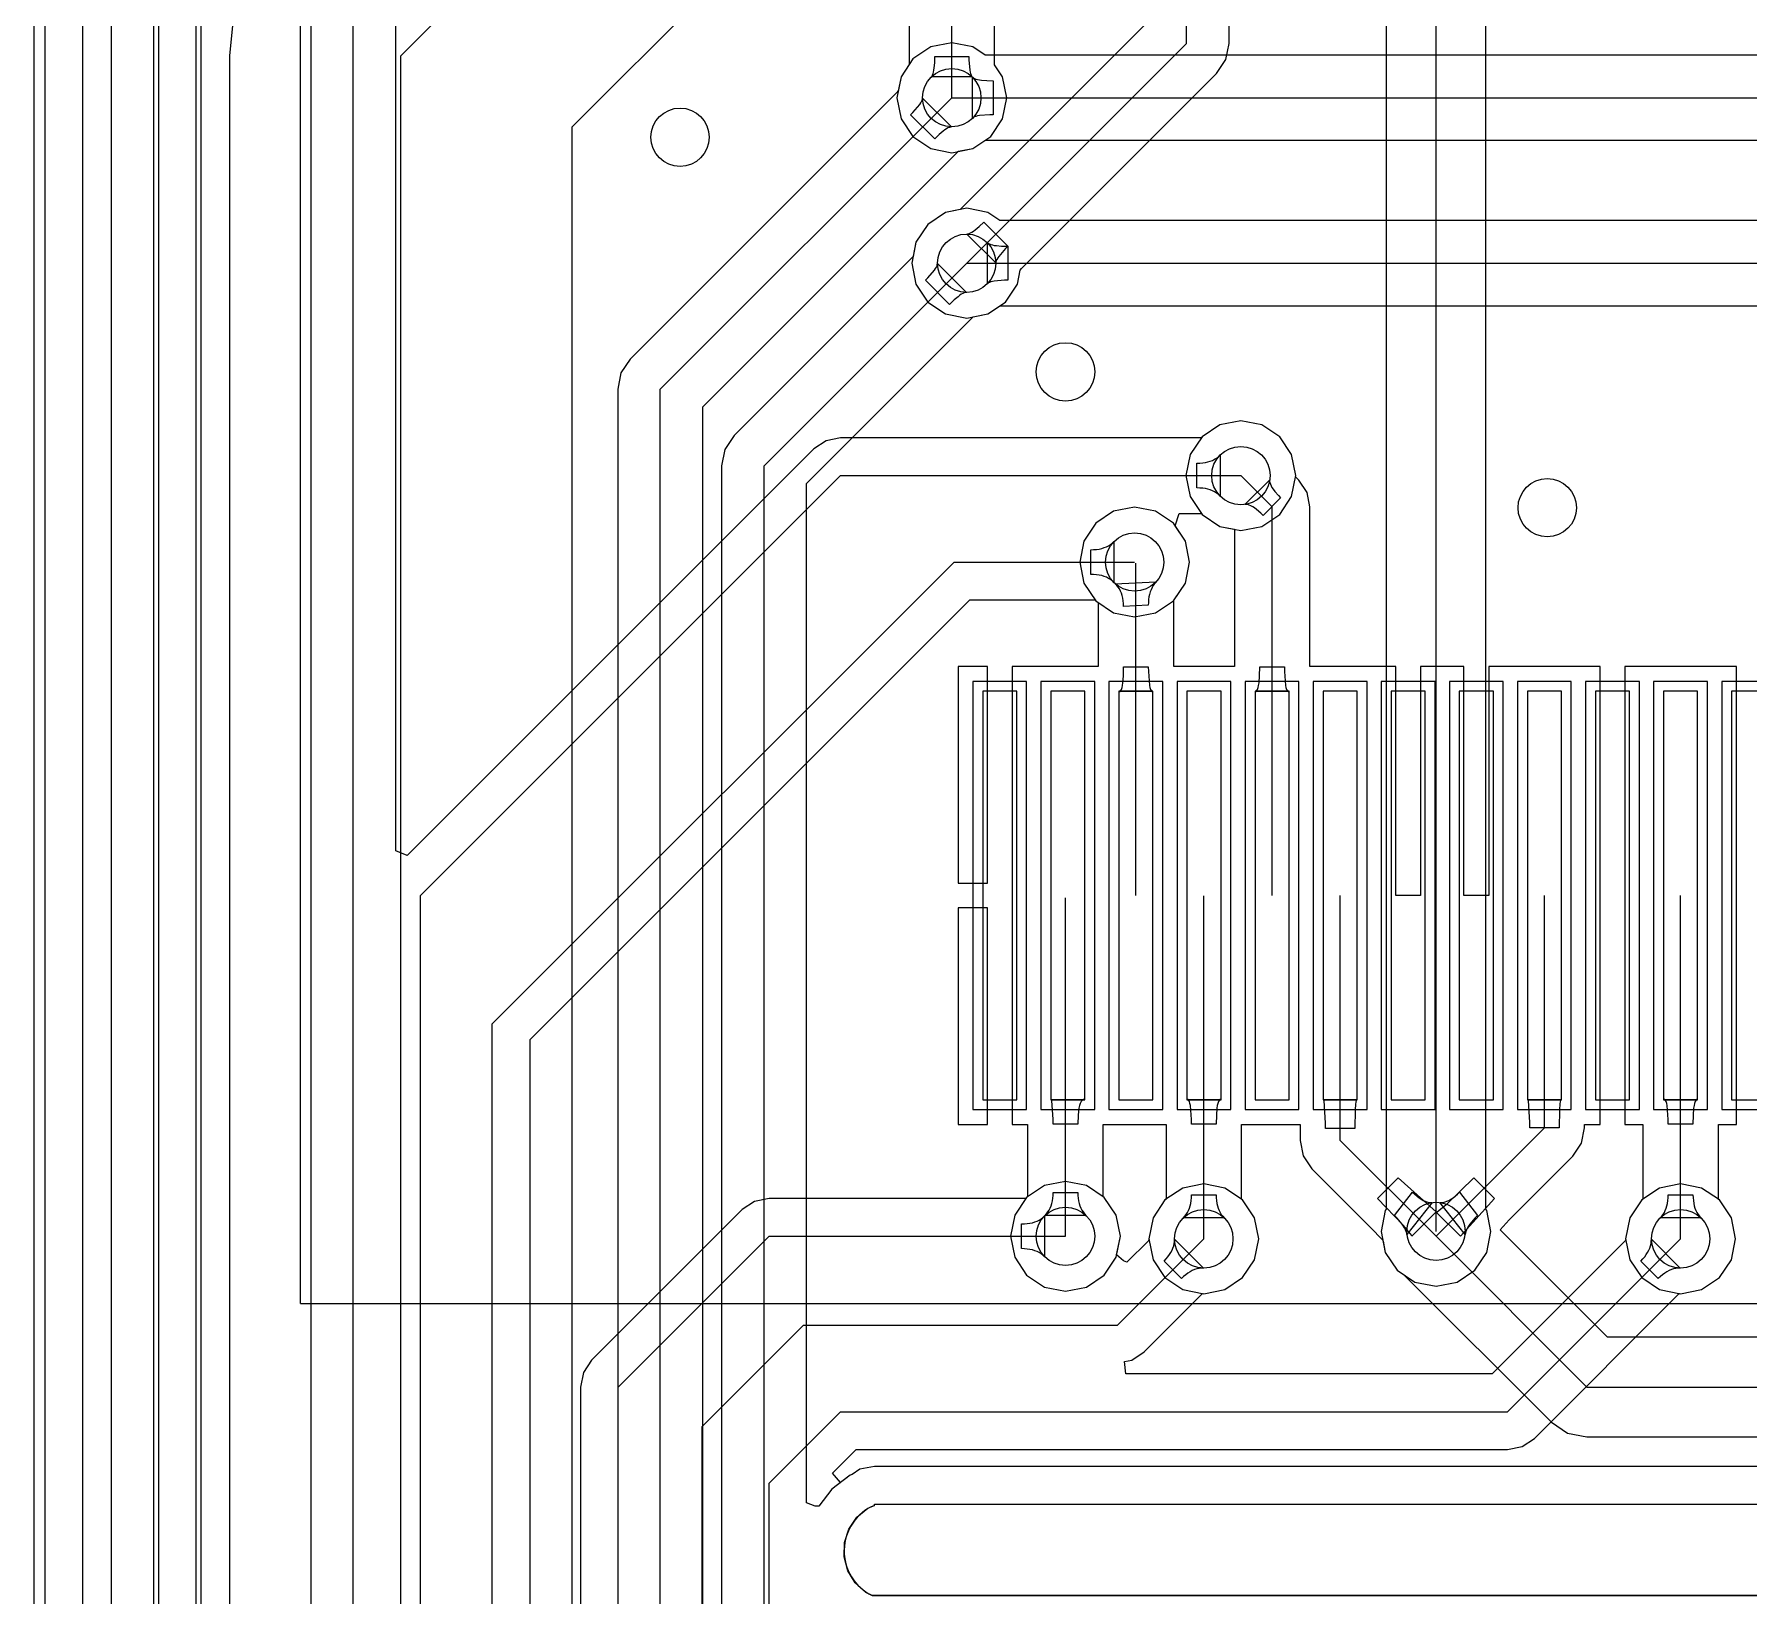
# Model space of a CAD drawing. Header units: millimetres. Extents: x 73 to 121, y 30 to 140.
# Drawn here: x 77.13 to 94.76, y 107.48 to 123.54 of the extents above; entities that cross this region are included whole.
import ezdxf

# ---------------------------------------------------------------- set-up
doc = ezdxf.new("R2010")
doc.units = ezdxf.units.MM
for name, color, linetype in [('BottomLayer', 5, 'Continuous'), ('BottomOverlay', 54, 'Continuous'), ('BottomPaste', 16, 'Continuous'), ('BottomSolder', 6, 'Continuous'), ('KeepOutLayer', 6, 'Continuous'), ('MultiLayer', 9, 'Continuous'), ('TopLayer', 1, 'Continuous'), ('TopOverlay', 2, 'Continuous')]:
    doc.layers.add(name, color=color, linetype=linetype)

# ---------------------------------------------------------------- blocks, each defined once
blk = doc.blocks.new('SSH1106_58')
at = {"layer": 'BottomLayer'}
for p, q in [((-7.546, 6.296), (-7.546, 2.096)), ((-7.196, 6.296), (-7.546, 6.296)), ((-7.196, 2.096), (-7.196, 6.296)), ((-6.846, 6.296), (-6.846, 2.096)), ((-6.496, 6.296), (-6.846, 6.296)), ((-6.496, 2.096), (-6.496, 6.296)), ((-6.146, 6.296), (-6.146, 2.096)), ((-5.796, 6.296), (-6.146, 6.296)), ((-5.796, 2.096), (-5.796, 6.296)), ((-5.446, 6.296), (-5.446, 2.096)), ((-5.096, 6.296), (-5.446, 6.296)), ((-5.096, 2.096), (-5.096, 6.296)), ((-4.746, 6.296), (-4.746, 2.096)), ((-4.396, 6.296), (-4.746, 6.296)), ((-4.396, 2.096), (-4.396, 6.296)), ((-4.046, 6.296), (-4.046, 2.096)), ((-3.696, 6.296), (-4.046, 6.296)), ((-3.696, 2.096), (-3.696, 6.296)), ((-3.346, 6.296), (-3.346, 2.096)), ((-2.996, 6.296), (-3.346, 6.296)), ((-2.996, 2.096), (-2.996, 6.296)), ((-2.646, 6.296), (-2.646, 2.096)), ((-2.296, 6.296), (-2.646, 6.296)), ((-2.296, 2.096), (-2.296, 6.296)), ((-1.946, 6.296), (-1.946, 2.096)), ((-1.596, 6.296), (-1.946, 6.296)), ((-1.596, 2.096), (-1.596, 6.296)), ((-1.246, 6.296), (-1.246, 2.096)), ((-0.896, 6.296), (-1.246, 6.296)), ((-0.896, 2.096), (-0.896, 6.296)), ((-0.546, 6.296), (-0.546, 2.096)), ((-0.196, 6.296), (-0.546, 6.296)), ((-0.196, 2.096), (-0.196, 6.296)), ((0.154, 6.296), (0.154, 2.096)), ((0.504, 6.296), (0.154, 6.296)), ((-7.546, 2.096), (-7.196, 2.096)), ((-6.846, 2.096), (-6.496, 2.096)), ((-6.146, 2.096), (-5.796, 2.096)), ((-5.446, 2.096), (-5.096, 2.096)), ((-4.746, 2.096), (-4.396, 2.096)), ((-4.046, 2.096), (-3.696, 2.096)), ((-3.346, 2.096), (-2.996, 2.096)), ((-2.646, 2.096), (-2.296, 2.096)), ((-1.946, 2.096), (-1.596, 2.096)), ((-1.246, 2.096), (-0.896, 2.096)), ((-0.546, 2.096), (-0.196, 2.096)), ((0.154, 2.096), (0.504, 2.096))]:
    blk.add_line(p, q, dxfattribs=at)
at = {"layer": 'BottomPaste'}
for p, q in [((-7.546, 6.296), (-7.546, 2.096)), ((-7.196, 6.296), (-7.546, 6.296)), ((-7.196, 2.096), (-7.196, 6.296)), ((-6.846, 6.296), (-6.846, 2.096)), ((-6.496, 6.296), (-6.846, 6.296)), ((-6.496, 2.096), (-6.496, 6.296)), ((-6.146, 6.296), (-6.146, 2.096)), ((-5.796, 6.296), (-6.146, 6.296)), ((-5.796, 2.096), (-5.796, 6.296)), ((-5.446, 6.296), (-5.446, 2.096)), ((-5.096, 6.296), (-5.446, 6.296)), ((-5.096, 2.096), (-5.096, 6.296)), ((-4.746, 6.296), (-4.746, 2.096)), ((-4.396, 6.296), (-4.746, 6.296)), ((-4.396, 2.096), (-4.396, 6.296)), ((-4.046, 6.296), (-4.046, 2.096)), ((-3.696, 6.296), (-4.046, 6.296)), ((-3.696, 2.096), (-3.696, 6.296)), ((-3.346, 6.296), (-3.346, 2.096)), ((-2.996, 6.296), (-3.346, 6.296)), ((-2.996, 2.096), (-2.996, 6.296)), ((-2.646, 6.296), (-2.646, 2.096)), ((-2.296, 6.296), (-2.646, 6.296)), ((-2.296, 2.096), (-2.296, 6.296)), ((-1.946, 6.296), (-1.946, 2.096)), ((-1.596, 6.296), (-1.946, 6.296)), ((-1.596, 2.096), (-1.596, 6.296)), ((-1.246, 6.296), (-1.246, 2.096)), ((-0.896, 6.296), (-1.246, 6.296)), ((-0.896, 2.096), (-0.896, 6.296)), ((-0.546, 6.296), (-0.546, 2.096)), ((-0.196, 6.296), (-0.546, 6.296)), ((-0.196, 2.096), (-0.196, 6.296)), ((0.154, 6.296), (0.154, 2.096)), ((0.504, 6.296), (0.154, 6.296)), ((-7.546, 2.096), (-7.196, 2.096)), ((-6.846, 2.096), (-6.496, 2.096)), ((-6.146, 2.096), (-5.796, 2.096)), ((-5.446, 2.096), (-5.096, 2.096)), ((-4.746, 2.096), (-4.396, 2.096)), ((-4.046, 2.096), (-3.696, 2.096)), ((-3.346, 2.096), (-2.996, 2.096)), ((-2.646, 2.096), (-2.296, 2.096)), ((-1.946, 2.096), (-1.596, 2.096)), ((-1.246, 2.096), (-0.896, 2.096)), ((-0.546, 2.096), (-0.196, 2.096)), ((0.154, 2.096), (0.504, 2.096))]:
    blk.add_line(p, q, dxfattribs=at)
at = {"layer": 'BottomSolder'}
for p, q in [((-7.648, 6.398), (-7.648, 1.994)), ((-7.095, 6.398), (-7.648, 6.398)), ((-7.095, 1.994), (-7.095, 6.398)), ((-6.948, 6.398), (-6.948, 1.994)), ((-6.395, 6.398), (-6.948, 6.398)), ((-6.395, 1.994), (-6.395, 6.398)), ((-6.248, 6.398), (-6.248, 1.994)), ((-5.695, 6.398), (-6.248, 6.398)), ((-5.695, 1.994), (-5.695, 6.398)), ((-5.548, 6.398), (-5.548, 1.994)), ((-4.995, 6.398), (-5.548, 6.398)), ((-4.995, 1.994), (-4.995, 6.398)), ((-4.848, 6.398), (-4.848, 1.994)), ((-4.295, 6.398), (-4.848, 6.398)), ((-4.295, 1.994), (-4.295, 6.398)), ((-4.148, 6.398), (-4.148, 1.994)), ((-3.595, 6.398), (-4.148, 6.398)), ((-3.595, 1.994), (-3.595, 6.398)), ((-3.448, 6.398), (-3.448, 1.994)), ((-2.895, 6.398), (-3.448, 6.398)), ((-2.895, 1.994), (-2.895, 6.398)), ((-2.748, 6.398), (-2.748, 1.994)), ((-2.195, 6.398), (-2.748, 6.398)), ((-2.195, 1.994), (-2.195, 6.398)), ((-2.048, 6.398), (-2.048, 1.994)), ((-1.495, 6.398), (-2.048, 6.398)), ((-1.495, 1.994), (-1.495, 6.398)), ((-1.348, 6.398), (-1.348, 1.994)), ((-0.795, 6.398), (-1.348, 6.398)), ((-0.795, 1.994), (-0.795, 6.398)), ((-0.648, 6.398), (-0.648, 1.994)), ((-0.095, 6.398), (-0.648, 6.398)), ((-0.095, 1.994), (-0.095, 6.398)), ((0.052, 6.398), (0.052, 1.994)), ((0.605, 6.398), (0.052, 6.398)), ((-7.648, 1.994), (-7.095, 1.994)), ((-6.948, 1.994), (-6.395, 1.994)), ((-6.248, 1.994), (-5.695, 1.994)), ((-5.548, 1.994), (-4.995, 1.994)), ((-4.848, 1.994), (-4.295, 1.994)), ((-4.148, 1.994), (-3.595, 1.994)), ((-3.448, 1.994), (-2.895, 1.994)), ((-2.748, 1.994), (-2.195, 1.994)), ((-2.048, 1.994), (-1.495, 1.994)), ((-1.348, 1.994), (-0.795, 1.994)), ((-0.648, 1.994), (-0.095, 1.994)), ((0.052, 1.994), (0.605, 1.994))]:
    blk.add_line(p, q, dxfattribs=at)
at = {"layer": 'TopOverlay'}
for q in [(-14.561, 23.248), (20.039, 0)]:
    blk.add_line((-14.561, 0), q, dxfattribs=at)
blk = doc.blocks.new('18650____________B_71')
at = {"layer": 'BottomOverlay'}
blk.add_line((76.531, 2.01), (-0.469, 2.01), dxfattribs=at)

msp = doc.modelspace()

# ---------------------------------------------------------------- linework, layer by layer
at = {"layer": 'BottomLayer'}
for p, q in [((77.63, 30.335), (77.63, 136.308)), ((80.899, 123.317), (87.63, 130.048)), ((77.922, 129.464), (77.922, 84.607)), ((78.359, 84.607), (78.359, 129.464)), ((78.796, 84.789), (78.796, 129.283)), ((82.661, 122.587), (84.948, 124.874)), ((79.17, 123.661), (79.137, 123.317)), ((86.347, 123.407), (86.164, 123.285)), ((86.563, 123.45), (86.347, 123.407)), ((86.779, 123.407), (86.563, 123.45)), ((86.906, 123.323), (86.779, 123.407)), ((79.137, 123.317), (79.137, 87.198)), ((80.899, 87.198), (80.899, 123.317)), ((86.164, 123.285), (86.041, 123.101)), ((86.907, 123.323), (86.906, 123.323)), ((98.12, 123.323), (86.907, 123.323)), ((86.041, 123.101), (86.012, 122.955)), ((86.777, 122.675), (86.777, 123.095)), ((86.777, 123.095), (86.786, 123.089)), ((86.786, 123.089), (86.797, 123.083)), ((86.797, 123.083), (86.811, 123.077)), ((86.811, 123.077), (86.827, 123.073)), ((86.827, 123.073), (86.847, 123.069)), ((86.847, 123.069), (86.869, 123.066)), ((86.869, 123.066), (86.922, 123.062)), ((86.922, 123.062), (86.987, 123.06)), ((86.987, 123.06), (86.987, 122.71)), ((85.998, 122.939), (83.257, 120.197)), ((83.566, 119.888), (86.563, 122.885)), ((86.012, 122.955), (85.998, 122.939)), ((86.252, 122.846), (86.258, 122.86)), ((86.258, 122.86), (86.262, 122.872)), ((86.262, 122.872), (86.263, 122.882)), ((86.263, 122.882), (86.56, 122.585)), ((86.563, 122.885), (98.12, 122.885)), ((86.14, 122.709), (86.163, 122.733)), ((86.387, 122.462), (86.14, 122.709)), ((86.163, 122.733), (86.233, 122.814)), ((86.233, 122.814), (86.244, 122.831)), ((86.244, 122.831), (86.252, 122.846)), ((86.786, 122.682), (86.777, 122.675)), ((86.797, 122.688), (86.786, 122.682)), ((86.811, 122.693), (86.797, 122.688)), ((86.827, 122.698), (86.811, 122.693)), ((86.847, 122.701), (86.827, 122.698)), ((86.953, 122.71), (86.847, 122.701)), ((86.987, 122.71), (86.953, 122.71)), ((82.661, 87.928), (82.661, 122.587)), ((86.434, 122.506), (86.387, 122.462)), ((86.474, 122.541), (86.434, 122.506)), ((86.492, 122.555), (86.474, 122.541)), ((86.509, 122.566), (86.492, 122.555)), ((86.524, 122.574), (86.509, 122.566)), ((86.538, 122.58), (86.524, 122.574)), ((86.55, 122.584), (86.538, 122.58)), ((86.56, 122.585), (86.55, 122.584)), ((84.003, 119.707), (86.629, 122.333)), ((86.629, 122.333), (86.63, 122.334)), ((86.63, 122.334), (86.779, 122.363)), ((86.779, 122.363), (86.903, 122.446)), ((86.903, 122.446), (86.925, 122.448)), ((86.925, 122.448), (97.939, 122.448)), ((86.499, 121.705), (86.316, 121.583)), ((86.716, 121.748), (86.499, 121.705)), ((86.932, 121.705), (86.716, 121.748)), ((87.058, 121.621), (86.932, 121.705)), ((86.316, 121.583), (86.194, 121.4)), ((87.059, 121.621), (87.058, 121.621)), ((96.698, 121.621), (87.059, 121.621)), ((86.194, 121.4), (86.165, 121.253)), ((86.93, 120.973), (86.93, 121.393)), ((86.93, 121.393), (86.938, 121.387)), ((86.938, 121.387), (86.949, 121.381)), ((86.949, 121.381), (86.963, 121.376)), ((86.963, 121.376), (86.98, 121.371)), ((86.98, 121.371), (86.999, 121.367)), ((86.999, 121.367), (87.022, 121.364)), ((87.022, 121.364), (87.075, 121.36)), ((87.075, 121.36), (87.139, 121.358)), ((87.139, 121.358), (87.139, 121.008)), ((86.151, 121.237), (84.324, 119.41)), ((84.633, 119.101), (86.716, 121.183)), ((86.165, 121.253), (86.151, 121.237)), ((86.316, 121.032), (86.385, 121.113)), ((86.385, 121.113), (86.396, 121.129)), ((86.396, 121.129), (86.405, 121.144)), ((86.405, 121.144), (86.411, 121.158)), ((86.411, 121.158), (86.414, 121.17)), ((86.414, 121.17), (86.416, 121.18)), ((86.416, 121.18), (86.713, 120.883)), ((86.716, 121.183), (96.698, 121.183)), ((86.292, 121.008), (86.316, 121.032)), ((86.54, 120.76), (86.292, 121.008)), ((86.938, 120.98), (86.93, 120.973)), ((86.949, 120.986), (86.938, 120.98)), ((86.963, 120.991), (86.949, 120.986)), ((86.98, 120.996), (86.963, 120.991)), ((86.999, 121), (86.98, 120.996)), ((87.106, 121.008), (86.999, 121)), ((87.139, 121.008), (87.106, 121.008)), ((86.586, 120.805), (86.54, 120.76)), ((86.627, 120.839), (86.586, 120.805)), ((86.645, 120.853), (86.627, 120.839)), ((86.661, 120.864), (86.645, 120.853)), ((86.676, 120.873), (86.661, 120.864)), ((86.69, 120.879), (86.676, 120.873)), ((86.702, 120.882), (86.69, 120.879)), ((86.713, 120.883), (86.702, 120.882)), ((86.932, 120.662), (87.056, 120.744)), ((87.056, 120.744), (87.077, 120.746)), ((87.077, 120.746), (96.517, 120.746)), ((85.07, 118.919), (86.782, 120.631)), ((86.782, 120.631), (86.783, 120.632)), ((86.783, 120.632), (86.932, 120.662)), ((83.162, 120.055), (83.129, 119.888)), ((83.257, 120.197), (83.162, 120.055)), ((83.129, 119.888), (83.129, 90.742)), ((83.566, 90.399), (83.566, 119.888)), ((84.003, 90.76), (84.003, 119.707)), ((89.319, 119.521), (89.136, 119.398)), ((89.535, 119.564), (89.319, 119.521)), ((89.751, 119.521), (89.535, 119.564)), ((89.934, 119.398), (89.751, 119.521)), ((84.324, 119.41), (84.229, 119.268)), ((89.136, 119.398), (89.013, 119.215)), ((90.057, 119.215), (89.934, 119.398)), ((84.229, 119.268), (84.195, 119.101)), ((89.013, 119.215), (88.97, 118.999)), ((90.1, 118.999), (90.057, 119.215)), ((84.195, 119.101), (84.195, 106.274)), ((84.633, 106.274), (84.633, 119.101)), ((88.97, 118.999), (89.013, 118.783)), ((89.535, 118.999), (89.856, 118.678)), ((90.097, 118.986), (90.1, 118.999)), ((90.131, 118.952), (90.097, 118.986)), ((85.07, 108.436), (85.07, 118.919)), ((89.577, 118.702), (89.832, 118.957)), ((89.832, 118.957), (89.831, 118.943)), ((89.831, 118.943), (89.833, 118.928)), ((89.833, 118.928), (89.838, 118.912)), ((89.838, 118.912), (89.845, 118.895)), ((89.845, 118.895), (89.855, 118.877)), ((89.855, 118.877), (89.868, 118.858)), ((89.868, 118.858), (89.883, 118.837)), ((89.883, 118.837), (89.921, 118.793)), ((90.215, 118.826), (90.131, 118.952)), ((90.245, 118.678), (90.215, 118.826)), ((88.227, 118.632), (88.043, 118.509)), ((88.443, 118.675), (88.227, 118.632)), ((88.659, 118.632), (88.443, 118.675)), ((88.842, 118.509), (88.659, 118.632)), ((89.013, 118.783), (89.136, 118.6)), ((89.591, 118.703), (89.577, 118.702)), ((89.606, 118.701), (89.591, 118.703)), ((89.622, 118.696), (89.606, 118.701)), ((89.639, 118.689), (89.622, 118.696)), ((89.657, 118.679), (89.639, 118.689)), ((89.676, 118.666), (89.657, 118.679)), ((89.697, 118.651), (89.676, 118.666)), ((89.741, 118.613), (89.697, 118.651)), ((89.944, 118.769), (89.765, 118.59)), ((89.856, 114.681), (89.856, 118.678)), ((89.921, 118.793), (89.944, 118.769)), ((90.245, 117.035), (90.245, 118.678)), ((88.043, 118.509), (87.921, 118.326)), ((88.965, 118.326), (88.842, 118.509)), ((89.136, 118.6), (89.319, 118.477)), ((89.319, 118.477), (89.468, 118.448)), ((89.765, 118.59), (89.741, 118.613)), ((87.921, 118.326), (87.878, 118.11)), ((89.008, 118.11), (88.965, 118.326)), ((89.468, 118.448), (89.468, 117.035)), ((87.878, 118.11), (87.921, 117.894)), ((88.456, 114.681), (88.456, 118.097)), ((88.965, 117.894), (89.008, 118.11)), ((87.921, 117.894), (88.043, 117.711)), ((88.243, 117.887), (88.662, 117.905)), ((88.259, 117.87), (88.243, 117.887)), ((88.274, 117.852), (88.259, 117.87)), ((88.287, 117.833), (88.274, 117.852)), ((88.298, 117.812), (88.287, 117.833)), ((88.308, 117.789), (88.298, 117.812)), ((88.315, 117.765), (88.308, 117.789)), ((88.321, 117.739), (88.315, 117.765)), ((88.59, 117.752), (88.586, 117.724)), ((88.596, 117.778), (88.59, 117.752)), ((88.603, 117.803), (88.596, 117.778)), ((88.612, 117.826), (88.603, 117.803)), ((88.622, 117.848), (88.612, 117.826)), ((88.634, 117.869), (88.622, 117.848)), ((88.647, 117.888), (88.634, 117.869)), ((88.662, 117.905), (88.647, 117.888)), ((88.849, 117.72), (88.965, 117.894)), ((88.043, 117.711), (88.066, 117.696)), ((88.066, 117.696), (88.066, 117.696)), ((88.066, 117.696), (88.067, 117.689)), ((88.067, 117.689), (88.068, 117.685)), ((88.068, 117.685), (88.068, 117.035)), ((88.326, 117.712), (88.321, 117.739)), ((88.328, 117.683), (88.326, 117.712)), ((88.329, 117.652), (88.328, 117.683)), ((88.583, 117.665), (88.329, 117.652)), ((88.584, 117.695), (88.583, 117.665)), ((88.586, 117.724), (88.584, 117.695)), ((88.845, 117.701), (88.846, 117.707)), ((88.845, 117.035), (88.845, 117.701)), ((88.846, 117.707), (88.847, 117.716)), ((88.847, 117.716), (88.849, 117.72)), ((86.929, 117.035), (86.627, 117.035)), ((86.627, 117.035), (86.627, 114.808)), ((86.929, 114.808), (86.929, 117.035)), ((88.068, 117.035), (87.183, 117.035)), ((87.183, 117.035), (87.183, 114.681)), ((88.318, 116.841), (88.322, 116.869)), ((88.322, 116.869), (88.327, 116.941)), ((88.327, 116.941), (88.329, 117.032)), ((88.329, 117.032), (88.583, 117.032)), ((88.583, 117.032), (88.584, 116.984)), ((88.584, 116.984), (88.594, 116.841)), ((89.468, 117.035), (88.845, 117.035)), ((89.718, 116.841), (89.722, 116.869)), ((89.722, 116.869), (89.727, 116.941)), ((89.727, 116.941), (89.729, 117.032)), ((89.729, 117.032), (89.983, 117.032)), ((89.983, 117.032), (89.984, 116.984)), ((89.984, 116.984), (89.994, 116.841)), ((91.129, 117.035), (90.245, 117.035)), ((91.129, 114.681), (91.129, 117.035)), ((91.829, 117.035), (91.383, 117.035)), ((91.383, 117.035), (91.383, 114.681)), ((91.829, 114.681), (91.829, 117.035)), ((93.229, 117.035), (92.083, 117.035)), ((92.083, 117.035), (92.083, 114.681)), ((93.229, 114.681), (93.229, 117.035)), ((94.629, 117.035), (93.483, 117.035)), ((93.483, 117.035), (93.483, 114.681)), ((94.629, 114.681), (94.629, 117.035)), ((88.284, 116.778), (88.293, 116.78)), ((88.628, 116.778), (88.284, 116.778)), ((88.293, 116.78), (88.3, 116.788)), ((88.3, 116.788), (88.307, 116.801)), ((88.307, 116.801), (88.313, 116.819)), ((88.313, 116.819), (88.318, 116.841)), ((88.594, 116.841), (88.599, 116.819)), ((88.599, 116.819), (88.605, 116.801)), ((88.605, 116.801), (88.612, 116.788)), ((88.612, 116.788), (88.62, 116.78)), ((88.62, 116.78), (88.628, 116.778)), ((89.684, 116.778), (89.693, 116.78)), ((90.028, 116.778), (89.684, 116.778)), ((89.693, 116.78), (89.7, 116.788)), ((89.7, 116.788), (89.707, 116.801)), ((89.707, 116.801), (89.713, 116.819)), ((89.713, 116.819), (89.718, 116.841)), ((89.994, 116.841), (89.999, 116.819)), ((89.999, 116.819), (90.005, 116.801)), ((90.005, 116.801), (90.012, 116.788)), ((90.012, 116.788), (90.02, 116.78)), ((90.02, 116.78), (90.028, 116.778)), ((86.627, 114.808), (86.929, 114.808)), ((87.183, 114.681), (87.183, 112.327)), ((87.732, 111.176), (87.732, 114.656)), ((89.154, 111.15), (89.154, 114.679)), ((90.556, 112.161), (90.556, 114.681)), ((91.383, 114.681), (91.129, 114.681)), ((92.083, 114.681), (91.829, 114.681)), ((92.656, 112.29), (92.656, 114.681)), ((93.229, 112.327), (93.229, 114.681)), ((93.483, 114.681), (93.483, 112.327)), ((94.056, 111.15), (94.056, 114.681)), ((94.629, 112.327), (94.629, 114.681)), ((86.929, 114.554), (86.627, 114.554)), ((86.627, 114.554), (86.627, 112.327)), ((86.929, 112.327), (86.929, 114.554)), ((87.588, 112.582), (87.584, 112.584)), ((87.584, 112.584), (87.928, 112.584)), ((87.592, 112.574), (87.588, 112.582)), ((87.604, 112.378), (87.592, 112.574)), ((87.865, 112.46), (87.861, 112.421)), ((87.87, 112.493), (87.865, 112.46)), ((87.876, 112.521), (87.87, 112.493)), ((87.884, 112.543), (87.876, 112.521)), ((87.893, 112.561), (87.884, 112.543)), ((87.903, 112.574), (87.893, 112.561)), ((87.915, 112.582), (87.903, 112.574)), ((87.928, 112.584), (87.915, 112.582)), ((88.992, 112.582), (88.984, 112.584)), ((88.984, 112.584), (89.328, 112.584)), ((89, 112.574), (88.992, 112.582)), ((89.006, 112.561), (89, 112.574)), ((89.012, 112.543), (89.006, 112.561)), ((89.016, 112.521), (89.012, 112.543)), ((89.027, 112.378), (89.016, 112.521)), ((89.289, 112.493), (89.283, 112.421)), ((89.293, 112.521), (89.289, 112.493)), ((89.298, 112.543), (89.293, 112.521)), ((89.304, 112.561), (89.298, 112.543)), ((89.311, 112.574), (89.304, 112.561)), ((89.319, 112.582), (89.311, 112.574)), ((89.328, 112.584), (89.319, 112.582)), ((90.388, 112.581), (90.384, 112.584)), ((90.384, 112.584), (90.728, 112.584)), ((90.392, 112.572), (90.388, 112.581)), ((90.406, 112.341), (90.392, 112.572)), ((90.71, 112.476), (90.706, 112.284)), ((90.714, 112.536), (90.71, 112.476)), ((90.717, 112.557), (90.714, 112.536)), ((90.72, 112.572), (90.717, 112.557)), ((90.724, 112.581), (90.72, 112.572)), ((90.728, 112.584), (90.724, 112.581)), ((92.488, 112.581), (92.484, 112.584)), ((92.484, 112.584), (92.828, 112.584)), ((92.492, 112.572), (92.488, 112.581)), ((92.506, 112.346), (92.492, 112.572)), ((92.81, 112.478), (92.806, 112.29)), ((92.814, 112.537), (92.81, 112.478)), ((92.817, 112.558), (92.814, 112.537)), ((92.82, 112.572), (92.817, 112.558)), ((92.824, 112.581), (92.82, 112.572)), ((92.828, 112.584), (92.824, 112.581)), ((93.893, 112.582), (93.884, 112.584)), ((93.884, 112.584), (94.228, 112.584)), ((93.9, 112.574), (93.893, 112.582)), ((93.907, 112.561), (93.9, 112.574)), ((93.913, 112.543), (93.907, 112.561)), ((93.918, 112.521), (93.913, 112.543)), ((93.929, 112.378), (93.918, 112.521)), ((94.19, 112.493), (94.185, 112.421)), ((94.194, 112.521), (94.19, 112.493)), ((94.199, 112.543), (94.194, 112.521)), ((94.205, 112.561), (94.199, 112.543)), ((94.212, 112.574), (94.205, 112.561)), ((94.22, 112.582), (94.212, 112.574)), ((94.228, 112.584), (94.22, 112.582)), ((86.627, 112.327), (86.929, 112.327)), ((87.183, 112.327), (87.343, 112.327)), ((87.343, 112.327), (87.343, 111.593)), ((87.605, 112.33), (87.604, 112.378)), ((87.859, 112.33), (87.605, 112.33)), ((87.861, 112.421), (87.859, 112.33)), ((88.12, 111.593), (88.12, 112.327)), ((88.12, 112.327), (88.766, 112.327)), ((88.766, 112.327), (88.766, 111.568)), ((89.027, 112.33), (89.027, 112.378)), ((89.281, 112.33), (89.027, 112.33)), ((89.283, 112.421), (89.281, 112.33)), ((89.542, 111.568), (89.542, 112.327)), ((89.542, 112.327), (90.144, 112.327)), ((90.144, 112.327), (90.144, 112.161)), ((90.406, 112.284), (90.406, 112.341)), ((90.706, 112.284), (90.406, 112.284)), ((91.542, 111.176), (92.656, 112.29)), ((92.506, 112.29), (92.506, 112.346)), ((92.806, 112.29), (92.506, 112.29)), ((93.037, 112.133), (93.068, 112.29)), ((93.068, 112.29), (93.068, 112.327)), ((93.068, 112.327), (93.229, 112.327)), ((93.483, 112.327), (93.668, 112.327)), ((93.668, 112.327), (93.668, 111.568)), ((93.929, 112.33), (93.929, 112.378)), ((94.183, 112.33), (93.929, 112.33)), ((94.185, 112.421), (94.183, 112.33)), ((94.445, 111.568), (94.445, 112.327)), ((94.445, 112.327), (94.629, 112.327)), ((90.144, 112.161), (90.176, 112.004)), ((90.556, 112.161), (91.542, 111.176)), ((92.948, 111.999), (93.037, 112.133)), ((90.176, 112.004), (90.265, 111.87)), ((92.292, 111.344), (92.948, 111.999)), ((90.265, 111.87), (90.871, 111.264)), ((90.941, 111.565), (91.153, 111.777)), ((91.153, 111.777), (91.542, 111.426)), ((91.658, 111.514), (91.931, 111.777)), ((91.931, 111.777), (92.143, 111.565)), ((87.332, 111.575), (87.21, 111.392)), ((87.341, 111.581), (87.332, 111.575)), ((87.342, 111.588), (87.341, 111.581)), ((87.343, 111.593), (87.342, 111.588)), ((87.601, 111.568), (87.604, 111.597)), ((87.604, 111.597), (87.605, 111.628)), ((87.605, 111.628), (87.859, 111.628)), ((87.859, 111.628), (87.859, 111.597)), ((87.859, 111.597), (87.862, 111.568)), ((88.121, 111.588), (88.12, 111.593)), ((88.122, 111.581), (88.121, 111.588)), ((88.131, 111.575), (88.122, 111.581)), ((88.253, 111.392), (88.131, 111.575)), ((89.026, 111.572), (89.027, 111.602)), ((89.027, 111.602), (89.281, 111.602)), ((89.281, 111.602), (89.282, 111.572)), ((91.116, 111.389), (91.299, 111.631)), ((91.299, 111.631), (91.322, 111.608)), ((91.322, 111.608), (91.367, 111.572)), ((91.717, 111.572), (91.739, 111.589)), ((91.739, 111.589), (91.761, 111.608)), ((91.761, 111.608), (91.784, 111.631)), ((91.784, 111.631), (91.967, 111.389)), ((93.928, 111.572), (93.929, 111.602)), ((93.929, 111.602), (94.183, 111.602)), ((94.183, 111.602), (94.184, 111.572)), ((87.522, 111.39), (87.537, 111.407)), ((87.537, 111.407), (87.551, 111.426)), ((87.551, 111.426), (87.564, 111.446)), ((87.564, 111.446), (87.575, 111.467)), ((87.575, 111.467), (87.584, 111.49)), ((87.584, 111.49), (87.591, 111.515)), ((87.591, 111.515), (87.597, 111.541)), ((87.597, 111.541), (87.601, 111.568)), ((87.862, 111.568), (87.866, 111.541)), ((87.866, 111.541), (87.872, 111.515)), ((87.872, 111.515), (87.879, 111.49)), ((87.879, 111.49), (87.888, 111.467)), ((87.888, 111.467), (87.899, 111.446)), ((87.899, 111.446), (87.912, 111.426)), ((87.912, 111.426), (87.926, 111.407)), ((87.926, 111.407), (87.942, 111.39)), ((88.755, 111.55), (88.632, 111.367)), ((88.763, 111.556), (88.755, 111.55)), ((88.765, 111.563), (88.763, 111.556)), ((88.766, 111.568), (88.765, 111.563)), ((88.96, 111.382), (88.974, 111.4)), ((88.974, 111.4), (88.986, 111.42)), ((88.986, 111.42), (88.997, 111.442)), ((88.997, 111.442), (89.006, 111.465)), ((89.006, 111.465), (89.014, 111.489)), ((89.014, 111.489), (89.02, 111.515)), ((89.02, 111.515), (89.024, 111.543)), ((89.024, 111.543), (89.026, 111.572)), ((89.282, 111.572), (89.284, 111.543)), ((89.284, 111.543), (89.288, 111.515)), ((89.288, 111.515), (89.294, 111.489)), ((89.294, 111.489), (89.302, 111.465)), ((89.302, 111.465), (89.311, 111.442)), ((89.311, 111.442), (89.322, 111.42)), ((89.322, 111.42), (89.334, 111.4)), ((89.334, 111.4), (89.348, 111.382)), ((89.543, 111.563), (89.542, 111.568)), ((89.545, 111.556), (89.543, 111.563)), ((89.553, 111.55), (89.545, 111.556)), ((89.676, 111.367), (89.553, 111.55)), ((91.204, 111.292), (90.941, 111.565)), ((91.503, 111.524), (91.243, 111.194)), ((91.542, 111.426), (91.292, 111.176)), ((91.367, 111.572), (91.388, 111.557)), ((91.388, 111.557), (91.409, 111.545)), ((91.409, 111.545), (91.429, 111.536)), ((91.429, 111.536), (91.448, 111.529)), ((91.448, 111.529), (91.467, 111.525)), ((91.467, 111.525), (91.485, 111.523)), ((91.485, 111.523), (91.503, 111.524)), ((91.541, 111.426), (91.552, 111.429)), ((91.792, 111.176), (91.541, 111.426)), ((91.552, 111.429), (91.569, 111.44)), ((91.569, 111.44), (91.592, 111.457)), ((91.84, 111.194), (91.58, 111.524)), ((91.58, 111.524), (91.598, 111.523)), ((91.592, 111.457), (91.658, 111.514)), ((91.598, 111.523), (91.616, 111.525)), ((91.616, 111.525), (91.635, 111.529)), ((91.635, 111.529), (91.654, 111.536)), ((91.654, 111.536), (91.674, 111.545)), ((91.674, 111.545), (91.695, 111.557)), ((91.695, 111.557), (91.717, 111.572)), ((92.143, 111.565), (91.792, 111.176)), ((93.657, 111.55), (93.534, 111.367)), ((93.665, 111.556), (93.657, 111.55)), ((93.667, 111.563), (93.665, 111.556)), ((93.668, 111.568), (93.667, 111.563)), ((93.862, 111.382), (93.876, 111.4)), ((93.876, 111.4), (93.889, 111.42)), ((93.889, 111.42), (93.899, 111.442)), ((93.899, 111.442), (93.909, 111.465)), ((93.909, 111.465), (93.916, 111.489)), ((93.916, 111.489), (93.922, 111.515)), ((93.922, 111.515), (93.926, 111.543)), ((93.926, 111.543), (93.928, 111.572)), ((94.184, 111.572), (94.187, 111.543)), ((94.187, 111.543), (94.191, 111.515)), ((94.191, 111.515), (94.197, 111.489)), ((94.197, 111.489), (94.204, 111.465)), ((94.204, 111.465), (94.213, 111.442)), ((94.213, 111.442), (94.224, 111.42)), ((94.224, 111.42), (94.236, 111.4)), ((94.236, 111.4), (94.25, 111.382)), ((94.445, 111.563), (94.445, 111.568)), ((94.447, 111.556), (94.445, 111.563)), ((94.456, 111.55), (94.447, 111.556)), ((94.578, 111.367), (94.456, 111.55)), ((87.21, 111.392), (87.167, 111.176)), ((87.942, 111.39), (87.522, 111.39)), ((88.296, 111.176), (88.253, 111.392)), ((88.632, 111.367), (88.589, 111.15)), ((88.944, 111.365), (88.96, 111.382)), ((89.364, 111.365), (88.944, 111.365)), ((89.348, 111.382), (89.364, 111.365)), ((89.719, 111.15), (89.676, 111.367)), ((90.871, 111.264), (90.988, 111.142)), ((91.139, 111.366), (91.116, 111.389)), ((91.159, 111.343), (91.139, 111.366)), ((91.194, 111.301), (91.159, 111.343)), ((91.207, 111.281), (91.194, 111.301)), ((91.26, 111.227), (91.204, 111.292)), ((91.219, 111.262), (91.207, 111.281)), ((91.228, 111.243), (91.219, 111.262)), ((91.236, 111.226), (91.228, 111.243)), ((91.241, 111.209), (91.236, 111.226)), ((91.278, 111.203), (91.26, 111.227)), ((91.848, 111.226), (91.843, 111.209)), ((91.855, 111.243), (91.848, 111.226)), ((91.864, 111.262), (91.855, 111.243)), ((91.876, 111.281), (91.864, 111.262)), ((91.89, 111.301), (91.876, 111.281)), ((91.944, 111.366), (91.89, 111.301)), ((91.967, 111.389), (91.944, 111.366)), ((92.201, 111.243), (92.292, 111.344)), ((93.304, 110.14), (92.201, 111.243)), ((93.534, 111.367), (93.491, 111.15)), ((93.846, 111.365), (93.862, 111.382)), ((94.266, 111.365), (93.846, 111.365)), ((94.25, 111.382), (94.266, 111.365)), ((94.621, 111.15), (94.578, 111.367)), ((87.167, 111.176), (87.21, 110.96)), ((88.253, 110.96), (88.296, 111.176)), ((88.589, 111.15), (88.632, 110.934)), ((89.676, 110.934), (89.719, 111.15)), ((90.988, 111.142), (90.99, 111.14)), ((90.99, 111.14), (90.992, 111.136)), ((90.992, 111.136), (90.993, 111.135)), ((90.993, 111.135), (90.995, 111.131)), ((90.995, 111.131), (90.996, 111.127)), ((90.996, 111.127), (90.997, 111.127)), ((90.997, 111.127), (91.02, 111.01)), ((91.243, 111.194), (91.241, 111.209)), ((91.288, 111.186), (91.278, 111.203)), ((91.292, 111.176), (91.288, 111.186)), ((91.542, 111.176), (93.091, 109.626)), ((91.843, 111.209), (91.84, 111.194)), ((93.491, 111.15), (93.534, 110.934)), ((94.578, 110.934), (94.621, 111.15)), ((87.21, 110.96), (87.332, 110.776)), ((88.131, 110.776), (88.253, 110.96)), ((88.632, 110.934), (88.755, 110.751)), ((89.553, 110.751), (89.676, 110.934)), ((91.02, 111.01), (91.142, 110.827)), ((93.534, 110.934), (93.657, 110.751)), ((94.456, 110.751), (94.578, 110.934)), ((87.332, 110.776), (87.515, 110.654)), ((87.948, 110.654), (88.131, 110.776)), ((88.755, 110.751), (88.938, 110.629)), ((89.37, 110.629), (89.553, 110.751)), ((91.142, 110.827), (91.206, 110.784)), ((91.206, 110.784), (92.728, 109.263)), ((93.657, 110.751), (93.84, 110.629)), ((94.272, 110.629), (94.456, 110.751)), ((87.515, 110.654), (87.732, 110.611)), ((87.732, 110.611), (87.948, 110.654)), ((88.938, 110.629), (89.154, 110.586)), ((89.154, 110.586), (89.37, 110.629)), ((93.84, 110.629), (94.056, 110.586)), ((94.056, 110.586), (94.272, 110.629)), ((95.939, 110.14), (93.304, 110.14)), ((93.091, 109.626), (109.347, 109.626)), ((92.728, 109.263), (92.894, 109.152)), ((92.894, 109.152), (93.091, 109.113)), ((93.091, 109.113), (109.134, 109.113)), ((85.618, 108.78), (85.54, 108.727)), ((85.767, 108.809), (85.618, 108.78)), ((108.785, 108.809), (85.767, 108.809)), ((85.517, 108.718), (85.331, 108.575)), ((85.54, 108.727), (85.517, 108.718)), ((85.158, 108.401), (85.07, 108.436)), ((85.331, 108.575), (85.197, 108.401)), ((85.197, 108.401), (85.158, 108.401))]:
    msp.add_line(p, q, dxfattribs=at)
for centre in [(86.563, 122.885), (83.769, 122.479), (86.716, 121.183), (87.732, 120.066), (89.535, 118.999), (92.685, 118.669), (88.443, 118.11), (87.732, 111.176), (89.154, 111.15), (91.542, 111.227), (94.056, 111.15)]:
    msp.add_circle(centre, 0.3, dxfattribs=at)
at = {"layer": 'KeepOutLayer'}
for p, q in [((77.241, 29.947), (77.241, 137.437)), ((85.767, 108.421), (93.951, 108.421)), ((93.951, 108.421), (108.785, 108.421)), ((85.744, 107.481), (93.951, 107.481)), ((93.951, 107.481), (108.785, 107.481))]:
    msp.add_line(p, q, dxfattribs=at)
msp.add_arc((85.967, 107.94), 0.51, 113.082, 244.103, dxfattribs=at)
at = {"layer": 'MultiLayer'}
for p, q in [((85.699, 108.38), (85.767, 108.409)), ((85.767, 108.409), (85.767, 108.421)), ((85.767, 108.421), (108.785, 108.421)), ((85.767, 108.409), (85.767, 108.409)), ((85.503, 108.165), (85.586, 108.287)), ((85.586, 108.287), (85.699, 108.38)), ((85.459, 108.026), (85.503, 108.165)), ((85.455, 107.879), (85.459, 108.026)), ((85.493, 107.737), (85.455, 107.879)), ((85.569, 107.612), (85.493, 107.737)), ((85.678, 107.513), (85.569, 107.612)), ((85.744, 107.481), (85.678, 107.513)), ((108.785, 107.481), (85.744, 107.481))]:
    msp.add_line(p, q, dxfattribs=at)
for centre in [(86.563, 122.885), (83.769, 122.479), (86.716, 121.183), (87.732, 120.066), (89.535, 118.999), (92.685, 118.669), (88.443, 118.11), (87.732, 111.176), (89.154, 111.15), (91.542, 111.227), (94.056, 111.15)]:
    msp.add_circle(centre, 0.3, dxfattribs=at)
at = {"layer": 'TopLayer'}
for p, q in [((78.41, 93.421), (78.41, 132.029)), ((78.847, 94.793), (78.847, 131.848)), ((86.126, 130.048), (86.126, 123.229)), ((86.563, 122.885), (86.563, 130.048)), ((88.976, 123.444), (88.976, 129.921)), ((87.001, 123.247), (87.001, 129.867)), ((89.414, 123.444), (89.414, 129.74)), ((79.972, 128.975), (79.972, 94.793)), ((80.41, 93.421), (80.41, 128.975)), ((80.847, 115.141), (80.847, 128.793)), ((91.028, 124.866), (91.028, 111.455)), ((91.542, 111.227), (91.542, 124.866)), ((92.055, 111.455), (92.055, 124.654)), ((88.539, 123.625), (86.649, 121.736)), ((86.716, 121.183), (88.976, 123.444)), ((89.38, 123.277), (89.414, 123.444)), ((86.126, 123.228), (86.041, 123.101)), ((86.126, 123.229), (86.126, 123.228)), ((86.383, 123.191), (86.387, 123.244)), ((86.387, 123.244), (86.388, 123.309)), ((86.388, 123.309), (86.738, 123.309)), ((86.738, 123.309), (86.739, 123.275)), ((86.739, 123.275), (86.747, 123.169)), ((87.002, 123.225), (87.001, 123.247)), ((87.085, 123.101), (87.002, 123.225)), ((89.285, 123.135), (89.38, 123.277)), ((86.041, 123.101), (85.998, 122.885)), ((86.353, 123.099), (86.36, 123.108)), ((86.773, 123.099), (86.353, 123.099)), ((86.36, 123.108), (86.366, 123.119)), ((86.366, 123.119), (86.371, 123.133)), ((86.371, 123.133), (86.376, 123.149)), ((86.376, 123.149), (86.379, 123.169)), ((86.379, 123.169), (86.383, 123.191)), ((86.747, 123.169), (86.751, 123.149)), ((86.751, 123.149), (86.755, 123.133)), ((86.755, 123.133), (86.761, 123.119)), ((86.761, 123.119), (86.767, 123.108)), ((86.767, 123.108), (86.773, 123.099)), ((87.128, 122.885), (87.085, 123.101)), ((87.28, 121.13), (89.285, 123.135)), ((85.998, 122.885), (86.041, 122.669)), ((87.085, 122.669), (87.128, 122.885)), ((86.041, 122.669), (86.164, 122.486)), ((86.963, 122.486), (87.085, 122.669)), ((86.164, 122.486), (86.347, 122.363)), ((86.347, 122.363), (86.563, 122.32)), ((86.563, 122.32), (86.779, 122.363)), ((86.779, 122.363), (86.963, 122.486)), ((86.499, 121.705), (86.316, 121.583)), ((86.648, 121.735), (86.499, 121.705)), ((86.649, 121.736), (86.648, 121.735)), ((86.316, 121.583), (86.194, 121.4)), ((86.719, 121.483), (86.729, 121.485)), ((87.016, 121.186), (86.719, 121.483)), ((86.729, 121.485), (86.741, 121.488)), ((86.741, 121.488), (86.755, 121.494)), ((86.755, 121.494), (86.77, 121.503)), ((86.77, 121.503), (86.786, 121.514)), ((86.786, 121.514), (86.804, 121.528)), ((86.804, 121.528), (86.845, 121.562)), ((86.845, 121.562), (86.891, 121.607)), ((86.891, 121.607), (87.139, 121.359)), ((86.194, 121.4), (86.151, 121.183)), ((87.115, 121.335), (87.046, 121.254)), ((87.139, 121.359), (87.115, 121.335)), ((86.151, 121.183), (86.194, 120.967)), ((87.017, 121.197), (87.016, 121.186)), ((87.02, 121.209), (87.017, 121.197)), ((87.026, 121.223), (87.02, 121.209)), ((87.035, 121.238), (87.026, 121.223)), ((87.046, 121.254), (87.035, 121.238)), ((87.237, 120.967), (87.267, 121.113)), ((87.267, 121.113), (87.28, 121.13)), ((86.194, 120.967), (86.316, 120.784)), ((87.115, 120.784), (87.237, 120.967)), ((86.316, 120.784), (86.499, 120.662)), ((86.932, 120.662), (87.115, 120.784)), ((86.499, 120.662), (86.716, 120.619)), ((86.716, 120.619), (86.932, 120.662)), ((89.319, 119.521), (89.136, 119.398)), ((89.535, 119.564), (89.319, 119.521)), ((89.751, 119.521), (89.535, 119.564)), ((89.934, 119.398), (89.751, 119.521)), ((85.272, 119.358), (85.146, 119.274)), ((85.42, 119.387), (85.272, 119.358)), ((89.118, 119.387), (85.42, 119.387)), ((89.123, 119.388), (89.118, 119.387)), ((89.13, 119.39), (89.123, 119.388)), ((89.136, 119.398), (89.13, 119.39)), ((90.057, 119.215), (89.934, 119.398)), ((85.146, 119.274), (80.965, 115.093)), ((89.221, 119.147), (89.244, 119.156)), ((89.244, 119.156), (89.265, 119.167)), ((89.265, 119.167), (89.285, 119.179)), ((89.285, 119.179), (89.304, 119.193)), ((89.304, 119.193), (89.321, 119.209)), ((89.321, 119.209), (89.321, 118.789)), ((90.1, 118.999), (90.057, 119.215)), ((81.102, 114.681), (85.42, 118.999)), ((85.42, 118.999), (89.535, 118.999)), ((89.083, 119.126), (89.114, 119.127)), ((89.083, 118.872), (89.083, 119.126)), ((89.114, 119.127), (89.143, 119.129)), ((89.143, 119.129), (89.17, 119.133)), ((89.17, 119.133), (89.196, 119.139)), ((89.196, 119.139), (89.221, 119.147)), ((90.057, 118.783), (90.1, 118.999)), ((89.114, 118.871), (89.083, 118.872)), ((89.143, 118.869), (89.114, 118.871)), ((89.17, 118.865), (89.143, 118.869)), ((89.196, 118.859), (89.17, 118.865)), ((89.221, 118.851), (89.196, 118.859)), ((89.244, 118.842), (89.221, 118.851)), ((89.265, 118.831), (89.244, 118.842)), ((89.285, 118.819), (89.265, 118.831)), ((89.304, 118.805), (89.285, 118.819)), ((89.321, 118.789), (89.304, 118.805)), ((89.934, 118.6), (90.057, 118.783)), ((88.86, 118.484), (88.902, 118.611)), ((88.965, 118.326), (88.86, 118.484)), ((88.902, 118.611), (89.118, 118.611)), ((89.118, 118.611), (89.123, 118.61)), ((89.123, 118.61), (89.13, 118.608)), ((89.13, 118.608), (89.136, 118.6)), ((89.136, 118.6), (89.319, 118.477)), ((89.319, 118.477), (89.535, 118.434)), ((89.535, 118.434), (89.751, 118.477)), ((89.751, 118.477), (89.934, 118.6)), ((88.152, 118.267), (88.173, 118.278)), ((88.173, 118.278), (88.193, 118.29)), ((88.193, 118.29), (88.212, 118.304)), ((88.212, 118.304), (88.229, 118.32)), ((88.229, 118.32), (88.229, 117.9)), ((89.008, 118.11), (88.965, 118.326)), ((81.839, 113.36), (86.589, 118.11)), ((86.589, 118.11), (88.443, 118.11)), ((87.991, 118.237), (88.021, 118.238)), ((87.991, 117.983), (87.991, 118.237)), ((88.021, 118.238), (88.05, 118.24)), ((88.05, 118.24), (88.078, 118.244)), ((88.078, 118.244), (88.104, 118.25)), ((88.104, 118.25), (88.128, 118.258)), ((88.128, 118.258), (88.152, 118.267)), ((88.965, 117.894), (89.008, 118.11)), ((88.021, 117.982), (87.991, 117.983)), ((88.05, 117.98), (88.021, 117.982)), ((88.078, 117.976), (88.05, 117.98)), ((88.104, 117.97), (88.078, 117.976)), ((88.128, 117.962), (88.104, 117.97)), ((88.152, 117.953), (88.128, 117.962)), ((88.173, 117.942), (88.152, 117.953)), ((88.193, 117.93), (88.173, 117.942)), ((88.212, 117.916), (88.193, 117.93)), ((88.229, 117.9), (88.212, 117.916)), ((88.842, 117.711), (88.965, 117.894)), ((82.227, 113.199), (86.75, 117.722)), ((86.75, 117.722), (88.026, 117.722)), ((88.026, 117.722), (88.03, 117.721)), ((88.03, 117.721), (88.038, 117.719)), ((88.038, 117.719), (88.043, 117.711)), ((88.043, 117.711), (88.227, 117.588)), ((88.227, 117.588), (88.443, 117.545)), ((88.443, 117.545), (88.659, 117.588)), ((88.659, 117.588), (88.842, 117.711)), ((80.965, 115.093), (80.847, 115.141)), ((81.102, 102.438), (81.102, 114.681)), ((81.839, 102.616), (81.839, 113.36)), ((82.227, 102.777), (82.227, 113.199)), ((87.332, 111.575), (87.326, 111.567)), ((87.515, 111.698), (87.332, 111.575)), ((87.732, 111.741), (87.515, 111.698)), ((87.948, 111.698), (87.732, 111.741)), ((88.131, 111.575), (87.948, 111.698)), ((88.253, 111.392), (88.131, 111.575)), ((88.938, 111.672), (88.755, 111.55)), ((89.154, 111.715), (88.938, 111.672)), ((89.37, 111.672), (89.154, 111.715)), ((89.553, 111.55), (89.37, 111.672)), ((93.84, 111.672), (93.657, 111.55)), ((94.056, 111.715), (93.84, 111.672)), ((94.272, 111.672), (94.056, 111.715)), ((94.456, 111.55), (94.272, 111.672)), ((84.409, 111.45), (82.86, 109.901)), ((84.535, 111.535), (84.409, 111.45)), ((84.684, 111.564), (84.535, 111.535)), ((87.314, 111.564), (84.684, 111.564)), ((87.319, 111.565), (87.314, 111.564)), ((87.326, 111.567), (87.319, 111.565)), ((88.755, 111.55), (88.632, 111.367)), ((89.676, 111.367), (89.553, 111.55)), ((91.02, 111.443), (90.977, 111.227)), ((91.028, 111.455), (91.02, 111.443)), ((92.063, 111.443), (92.055, 111.455)), ((92.106, 111.227), (92.063, 111.443)), ((93.657, 111.55), (93.534, 111.367)), ((94.578, 111.367), (94.456, 111.55)), ((87.28, 111.303), (87.31, 111.304)), ((87.28, 111.049), (87.28, 111.303)), ((87.31, 111.304), (87.339, 111.306)), ((87.339, 111.306), (87.367, 111.31)), ((87.367, 111.31), (87.393, 111.316)), ((87.393, 111.316), (87.417, 111.324)), ((87.417, 111.324), (87.44, 111.333)), ((87.44, 111.333), (87.462, 111.343)), ((87.462, 111.343), (87.482, 111.356)), ((87.482, 111.356), (87.5, 111.37)), ((87.5, 111.37), (87.517, 111.386)), ((87.517, 111.386), (87.517, 110.966)), ((88.296, 111.176), (88.253, 111.392)), ((88.632, 111.367), (88.589, 111.15)), ((89.719, 111.15), (89.676, 111.367)), ((90.977, 111.227), (91.02, 111.01)), ((92.063, 111.01), (92.106, 111.227)), ((93.534, 111.367), (93.491, 111.15)), ((94.621, 111.15), (94.578, 111.367)), ((83.134, 109.626), (84.684, 111.176)), ((84.684, 111.176), (87.732, 111.176)), ((87.31, 111.048), (87.28, 111.049)), ((87.339, 111.045), (87.31, 111.048)), ((87.367, 111.041), (87.339, 111.045)), ((88.258, 110.984), (88.296, 111.176)), ((88.265, 110.261), (89.154, 111.15)), ((88.584, 111.13), (88.363, 110.909)), ((88.587, 111.134), (88.584, 111.13)), ((88.591, 111.14), (88.587, 111.134)), ((88.589, 111.15), (88.591, 111.14)), ((88.827, 111.033), (88.837, 111.055)), ((88.837, 111.055), (88.845, 111.078)), ((88.845, 111.078), (88.85, 111.101)), ((88.85, 111.101), (88.853, 111.124)), ((88.853, 111.124), (88.854, 111.147)), ((88.854, 111.147), (89.151, 110.85)), ((89.676, 110.934), (89.719, 111.15)), ((93.486, 111.13), (92.117, 109.761)), ((92.278, 109.372), (94.056, 111.15)), ((93.489, 111.134), (93.486, 111.13)), ((93.493, 111.14), (93.489, 111.134)), ((93.491, 111.15), (93.493, 111.14)), ((93.729, 111.033), (93.739, 111.055)), ((93.739, 111.055), (93.747, 111.078)), ((93.747, 111.078), (93.752, 111.101)), ((93.752, 111.101), (93.755, 111.124)), ((93.755, 111.124), (93.756, 111.147)), ((93.756, 111.147), (94.053, 110.85)), ((94.578, 110.934), (94.621, 111.15)), ((87.393, 111.036), (87.367, 111.041)), ((87.417, 111.028), (87.393, 111.036)), ((87.44, 111.019), (87.417, 111.028)), ((87.462, 111.008), (87.44, 111.019)), ((87.482, 110.996), (87.462, 111.008)), ((87.5, 110.982), (87.482, 110.996)), ((87.517, 110.966), (87.5, 110.982)), ((88.328, 110.925), (88.258, 110.984)), ((88.363, 110.909), (88.328, 110.925)), ((88.745, 110.921), (88.766, 110.943)), ((88.924, 110.741), (88.745, 110.921)), ((88.766, 110.943), (88.784, 110.965)), ((88.784, 110.965), (88.801, 110.988)), ((88.801, 110.988), (88.815, 111.01)), ((88.815, 111.01), (88.827, 111.033)), ((89.553, 110.751), (89.676, 110.934)), ((91.02, 111.01), (91.142, 110.827)), ((91.941, 110.827), (92.063, 111.01)), ((93.647, 110.921), (93.668, 110.943)), ((93.827, 110.741), (93.647, 110.921)), ((93.668, 110.943), (93.687, 110.965)), ((93.687, 110.965), (93.703, 110.988)), ((93.703, 110.988), (93.717, 111.01)), ((93.717, 111.01), (93.729, 111.033)), ((94.456, 110.751), (94.578, 110.934)), ((88.946, 110.762), (88.924, 110.741)), ((88.969, 110.781), (88.946, 110.762)), ((88.991, 110.797), (88.969, 110.781)), ((89.014, 110.812), (88.991, 110.797)), ((89.036, 110.824), (89.014, 110.812)), ((89.059, 110.833), (89.036, 110.824)), ((89.082, 110.841), (89.059, 110.833)), ((89.105, 110.846), (89.082, 110.841)), ((89.128, 110.85), (89.105, 110.846)), ((89.151, 110.85), (89.128, 110.85)), ((89.37, 110.629), (89.553, 110.751)), ((91.142, 110.827), (91.325, 110.705)), ((91.325, 110.705), (91.542, 110.662)), ((91.542, 110.662), (91.758, 110.705)), ((91.758, 110.705), (91.941, 110.827)), ((93.849, 110.762), (93.827, 110.741)), ((93.871, 110.781), (93.849, 110.762)), ((93.893, 110.797), (93.871, 110.781)), ((93.916, 110.812), (93.893, 110.797)), ((93.938, 110.824), (93.916, 110.812)), ((93.961, 110.833), (93.938, 110.824)), ((93.984, 110.841), (93.961, 110.833)), ((94.007, 110.846), (93.984, 110.841)), ((94.03, 110.85), (94.007, 110.846)), ((94.053, 110.85), (94.03, 110.85)), ((94.272, 110.629), (94.456, 110.751)), ((88.54, 109.987), (89.134, 110.581)), ((89.134, 110.581), (89.138, 110.584)), ((89.138, 110.584), (89.144, 110.588)), ((89.144, 110.588), (89.154, 110.586)), ((89.154, 110.586), (89.37, 110.629)), ((92.553, 109.098), (94.036, 110.581)), ((94.036, 110.581), (94.04, 110.584)), ((94.04, 110.584), (94.046, 110.588)), ((94.046, 110.588), (94.056, 110.586)), ((94.056, 110.586), (94.272, 110.629)), ((83.998, 109.22), (85.039, 110.261)), ((85.039, 110.261), (88.265, 110.261)), ((82.86, 109.901), (82.775, 109.775)), ((88.34, 109.888), (88.414, 109.903)), ((88.353, 109.761), (88.34, 109.888)), ((88.414, 109.903), (88.54, 109.987)), ((82.775, 109.775), (82.746, 109.626)), ((92.117, 109.761), (88.353, 109.761)), ((82.746, 109.626), (82.746, 104.089)), ((83.134, 103.683), (83.134, 109.626)), ((84.684, 108.636), (85.42, 109.372)), ((85.42, 109.372), (92.278, 109.372)), ((83.998, 106.553), (83.998, 109.22)), ((85.336, 108.739), (85.581, 108.984)), ((85.581, 108.984), (92.278, 108.984)), ((92.278, 108.984), (92.427, 109.014)), ((92.427, 109.014), (92.553, 109.098)), ((85.618, 108.78), (85.54, 108.727)), ((85.767, 108.809), (85.618, 108.78)), ((108.785, 108.809), (85.767, 108.809)), ((84.684, 107.137), (84.684, 108.636)), ((85.42, 108.643), (85.336, 108.739)), ((85.517, 108.718), (85.42, 108.643)), ((85.54, 108.727), (85.517, 108.718))]:
    msp.add_line(p, q, dxfattribs=at)
for centre in [(86.563, 122.885), (83.769, 122.479), (86.716, 121.183), (87.732, 120.066), (89.535, 118.999), (92.685, 118.669), (88.443, 118.11), (87.732, 111.176), (89.154, 111.15), (91.542, 111.227), (94.056, 111.15)]:
    msp.add_circle(centre, 0.3, dxfattribs=at)

# ---------------------------------------------------------------- block references
for name, p, rotation in [('SSH1106_58', (94.427, 110.485), 360), ('18650____________B_71', (75.12, 126.379), 270)]:
    msp.add_blockref(name, p, dxfattribs=dict(rotation=rotation))

doc.saveas('drawing.dxf')
